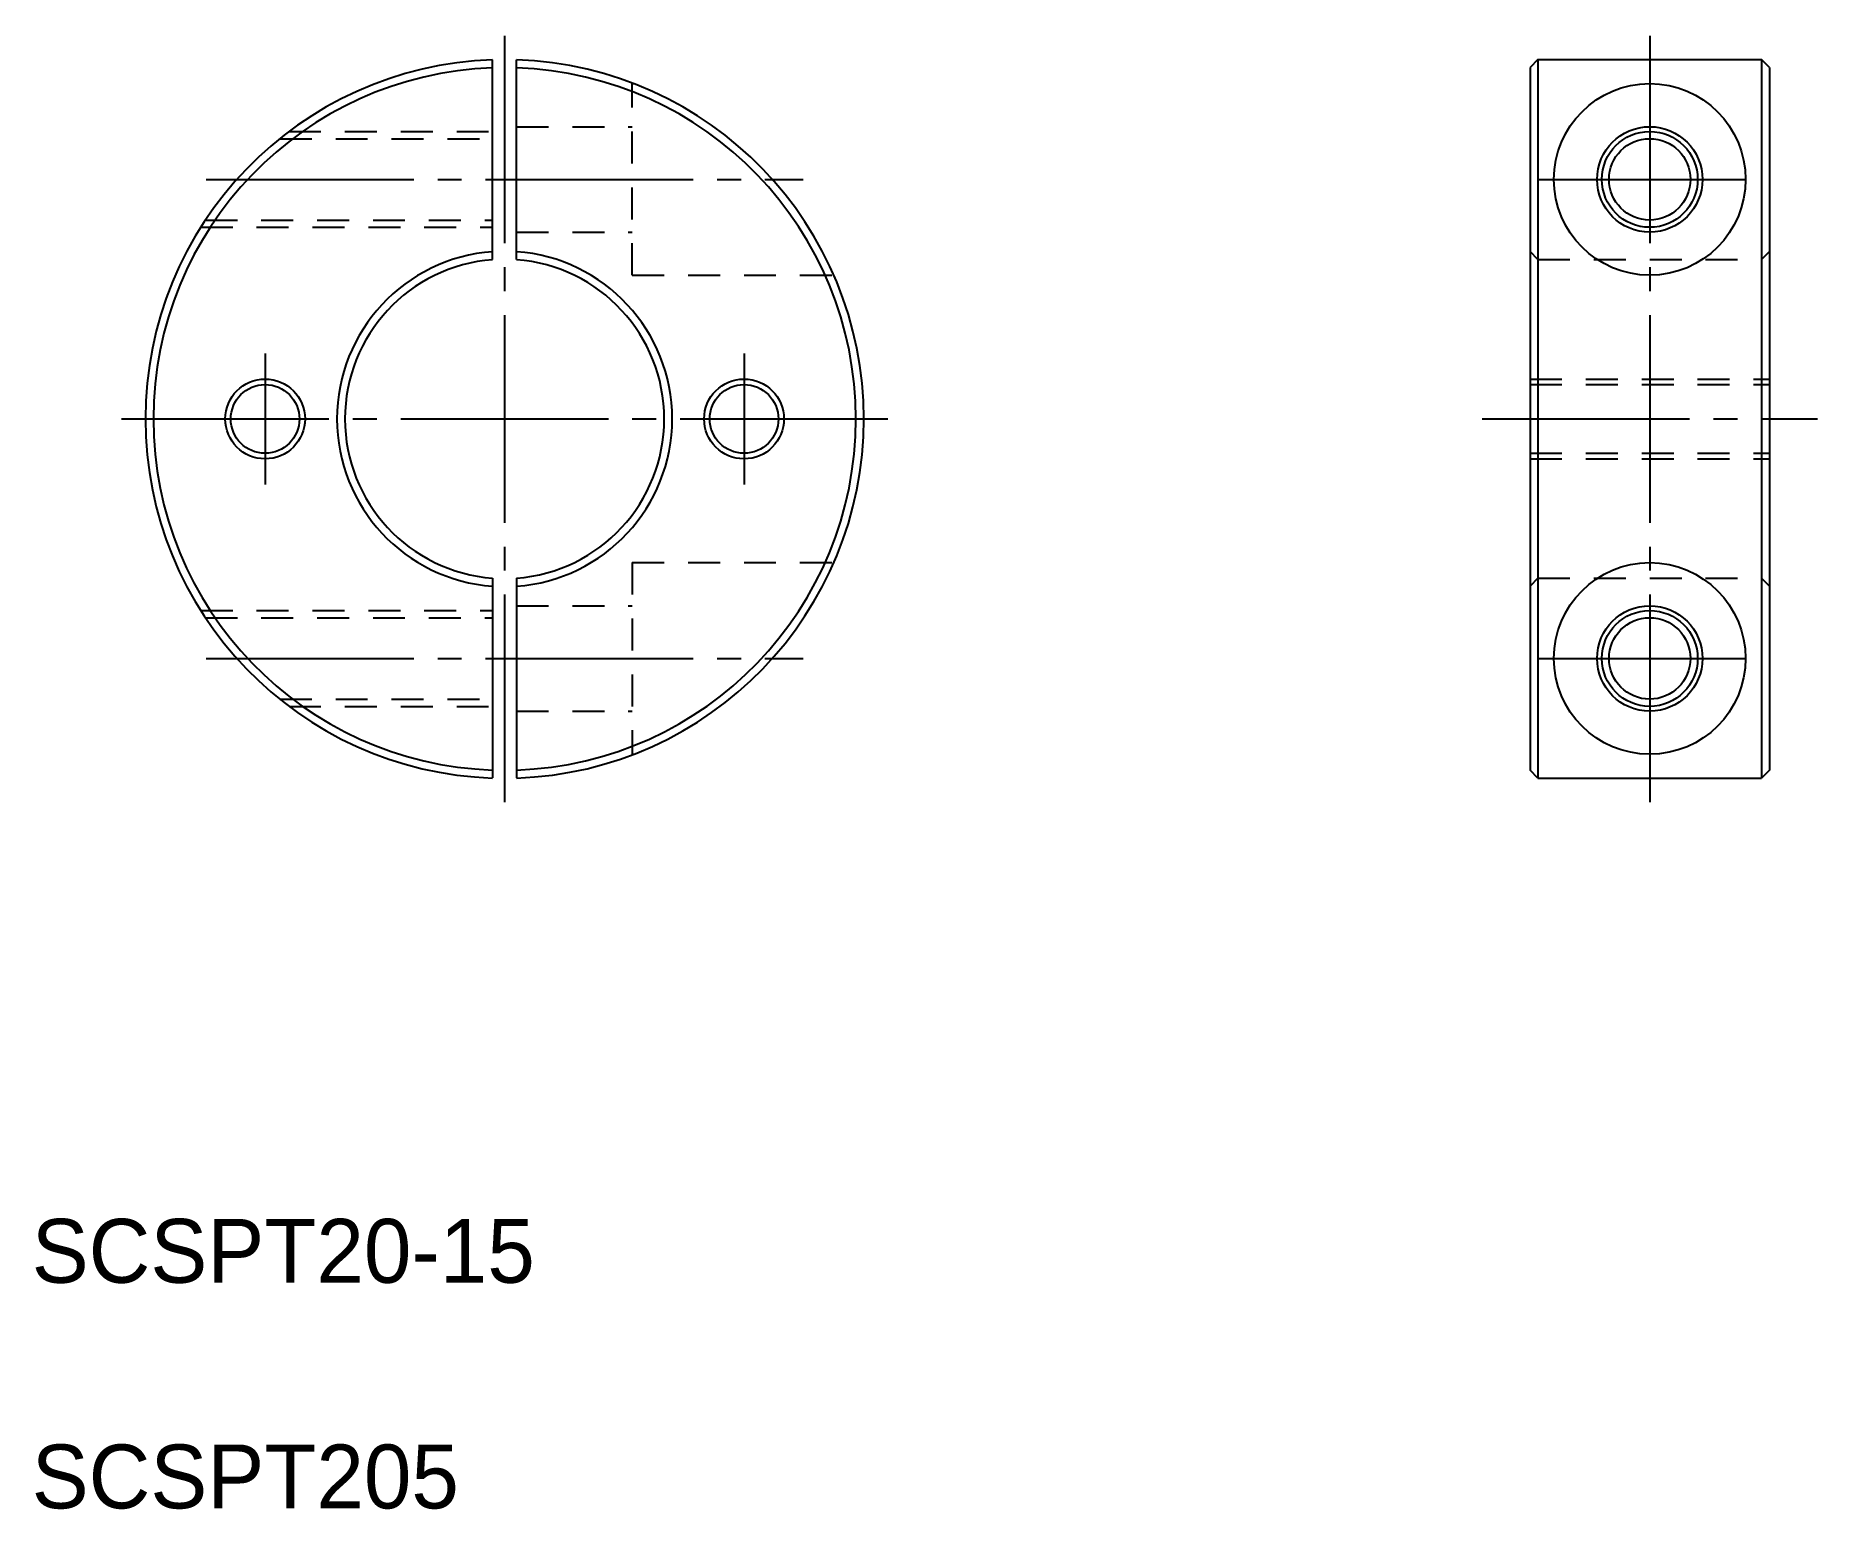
# Model space of a CAD drawing. Extents: x 99 to 211, y 164 to 256.
import ezdxf

# ---------------------------------------------------------------- set-up
doc = ezdxf.new("R2010")
doc.units = 0
doc.linetypes.add('CENTER', pattern=[17.5, 13, -1.5, 1.5, -1.5])
doc.linetypes.add('DASHED', pattern=[3.5, 2, -1.5])
doc.layers.get('0').update_dxf_attribs({"linetype": 'CONTINUOUS'})
doc.layers.add('CENTER', color=1, linetype='CENTER')

msp = doc.modelspace()

# ---------------------------------------------------------------- linework, layer by layer
at = {"color": 7, "linetype": 'CONTINUOUS'}
for p, q in [((128.05, 241.78), (128.05, 254.29)), ((129.55, 241.78), (129.55, 254.29)), ((193.53, 254.3), (193.03, 253.8)), ((193.03, 253.8), (193.03, 209.8)), ((193.53, 254.3), (193.53, 209.3)), ((193.53, 254.3), (207.53, 254.3)), ((207.53, 254.3), (207.53, 209.3)), ((208.03, 253.8), (207.53, 254.3)), ((208.03, 253.8), (208.03, 209.8)), ((128.05, 221.83), (128.05, 209.32)), ((129.55, 221.83), (129.55, 209.32)), ((193.53, 209.3), (193.03, 209.8)), ((193.53, 209.3), (207.53, 209.3)), ((208.03, 209.8), (207.53, 209.3))]:
    msp.add_line(p, q, dxfattribs=at)
at = {"color": 3, "linetype": 'DASHED'}
for p, q in [((136.8, 240.8), (136.8, 252.8)), ((136.8, 252.8), (136.88, 252.8)), ((129.55, 250.1), (136.8, 250.1)), ((114.72, 249.35), (128.05, 249.35)), ((115.3, 249.8), (128.05, 249.8)), ((109.77, 243.8), (128.05, 243.8)), ((110.06, 244.25), (128.05, 244.25)), ((129.55, 243.5), (136.8, 243.5)), ((193.53, 241.78), (193.03, 242.28)), ((207.53, 241.78), (208.03, 242.28)), ((193.53, 241.78), (207.53, 241.78)), ((136.8, 240.8), (149.43, 240.8)), ((193.03, 234.3), (208.03, 234.3)), ((193.03, 233.95), (208.03, 233.95)), ((193.03, 229.65), (208.03, 229.65)), ((193.03, 229.3), (208.03, 229.3)), ((136.8, 222.8), (136.8, 210.8)), ((136.8, 222.8), (149.43, 222.8)), ((193.53, 221.83), (193.03, 221.33)), ((193.53, 221.83), (207.53, 221.83)), ((207.53, 221.83), (208.03, 221.33)), ((129.55, 220.1), (136.8, 220.1)), ((109.77, 219.8), (128.05, 219.8)), ((110.06, 219.35), (128.05, 219.35)), ((114.72, 214.25), (128.05, 214.25)), ((115.3, 213.8), (128.05, 213.8)), ((129.55, 213.5), (136.8, 213.5)), ((136.8, 210.8), (136.88, 210.8))]:
    msp.add_line(p, q, dxfattribs=at)
for p, q in [((128.05, 218.7), (128.05, 218.7)), ((128.05, 215.57), (128.05, 215.57))]:
    msp.add_line(p, q)
for centre, radius in [((200.53, 246.8), 6), ((200.53, 246.8), 2.55), ((113.8, 231.8), 2.5), ((113.8, 231.8), 2.15), ((143.8, 231.8), 2.5), ((143.8, 231.8), 2.15), ((200.53, 216.8), 6), ((200.53, 216.8), 2.55)]:
    msp.add_circle(centre, radius)
at = {"color": 7, "linetype": 'CONTINUOUS'}
for centre in [(200.53, 246.8), (200.53, 216.8)]:
    msp.add_circle(centre, 3.3, dxfattribs=at)
at = {"color": 3, "linetype": 'CONTINUOUS'}
for centre in [(200.53, 246.8), (200.53, 216.8)]:
    msp.add_circle(centre, 3, dxfattribs=at)
at = {"color": 7, "linetype": 'CONTINUOUS'}
for radius, start, end in [(22.5, 91.9102, 268.0898), (22, 91.9536, 268.0463), (22.5, 271.9102, 88.0898), (22, 271.9536, 88.0464), (10.5, 94.096, 265.904), (10.5, 274.096, 85.904), (10, 94.3012, 265.6988), (10, 274.3012, 85.6988)]:
    msp.add_arc((128.8, 231.8), radius, start, end, dxfattribs=at)
at = {"layer": 'CENTER', "color": 1, "linetype": 'CENTER'}
for p, q in [((128.8, 255.8), (128.8, 207.8)), ((200.53, 255.8), (200.53, 207.8)), ((110.11, 246.8), (147.5, 246.8)), ((193.53, 246.8), (207.53, 246.8)), ((113.8, 235.9), (113.8, 227.7)), ((143.8, 235.9), (143.8, 227.7)), ((104.8, 231.8), (152.8, 231.8)), ((190.03, 231.8), (211.03, 231.8)), ((110.11, 216.8), (147.5, 216.8)), ((193.53, 216.8), (208.03, 216.8))]:
    msp.add_line(p, q, dxfattribs=at)

# ---------------------------------------------------------------- texts
for s, p in [('SCSPT20-15', (99.18, 177.7)), ('SCSPT205', (99.18, 163.57))]:
    msp.add_text(s, height=4).set_placement(p)

doc.saveas('drawing.dxf')
